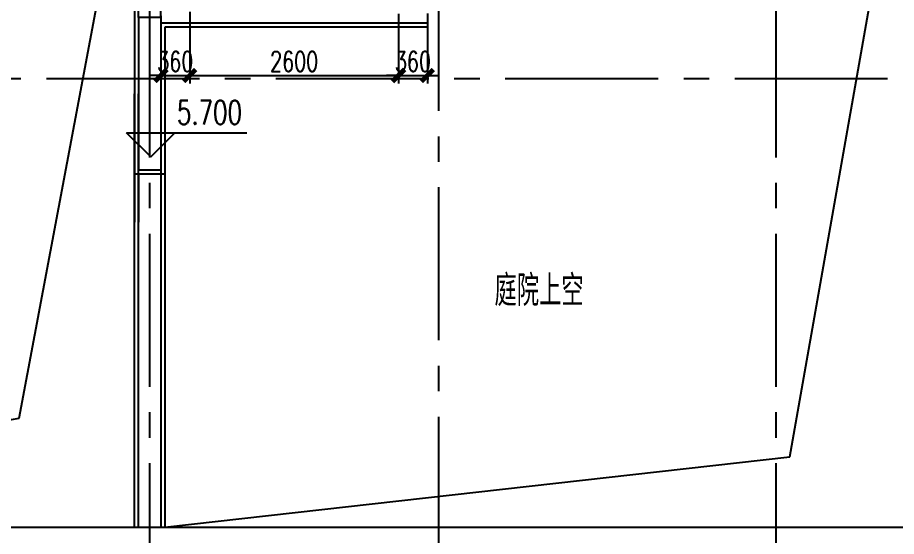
# Model space of a CAD drawing. Extents: x 296441 to 853063, y 459050 to 1117990.
# Drawn here: x 637653 to 648600, y 561324 to 567787 of the extents above; entities that cross this region are included whole.
import ezdxf

# ---------------------------------------------------------------- set-up
doc = ezdxf.new("R2010")
doc.units = 0
doc.header["$LTSCALE"] = 1000
doc.linetypes.add('14-GRID$0$CENTER2', pattern=[28.575, 19.05, -3.175, 3.175, -3.175])
for name, color, linetype in [('14-GRID$0$G-GRID', 9, '14-GRID$0$CENTER2'), ('20-PLAN-FL03-P$0$A-HOLE', 211, 'Continuous'), ('A-ROOF', 2, 'Continuous'), ('D-PLAN-ROOF$0$A-ROOF', 2, 'Continuous'), ('D-TEXT-FL01-mi$0$A-ROOM-IDEN', 4, 'Continuous'), ('DIM_ELEV', 3, 'Continuous'), ('E1-FL03$0$A-OVLK', 140, 'Continuous'), ('E1-FL03$0$A-WALL-FNSH', 6, 'Continuous'), ('E1-RF$0$A-OVLK', 140, 'Continuous'), ('E_OTHER', 7, 'Continuous'), ('PUB_TEXT', 7, 'Continuous'), ('ZT1_Dim---标注---PM、LM、DY、JD', 252, 'Continuous')]:
    doc.layers.add(name, color=color, linetype=linetype)
doc.styles.add('_TCH_DIM', font='SIMPLEX', dxfattribs={"bigfont": 'GBCBIG'})
doc.styles.get("Standard").update_dxf_attribs({"font": 'gbenor.shx', "bigfont": 'gbcbig.shx'})
doc.styles.add('ZT-DIMSTYLE', font='ROMANS.shx', dxfattribs={"width": 0.7, "bigfont": 'CHINESE.shx'})
doc.dimstyles.new('ZT-DIM100', dxfattribs={"dimscale": 100, "dimtxt": 2.5, "dimasz": 1.5, "dimexe": 1, "dimexo": 1, "dimgap": 0.5, "dimtad": 1, "dimdec": 0, "dimdsep": 46, "dimtxsty": 'ZT-DIMSTYLE', "dimblk": 'ARCHTICK', "dimcen": 2.5, "dimclrd": 175, "dimclre": 175, "dimclrt": 7, "dimazin": 2, "dimtfac": 1, "dimtix": 1, "dimtmove": 2, "dimatfit": 3, "dimfxl": 0, "dimarcsym": 0})

# ---------------------------------------------------------------- blocks, each defined once
blk = doc.blocks.new('HHHH23')
at = {"layer": 'E1-FL03$0$A-OVLK'}
for p, q in [((923034, 410653), (923034, 408503)), ((926684, 410503), (926684, 410334)), ((923084, 410453), (923084, 408553)), ((923364, 410453), (923364, 408553)), ((926684, 410385), (923364, 410385)), ((923414, 410334), (923414, 408503)), ((926684, 410334), (923414, 410334)), ((923364, 408553), (923084, 408553)), ((923414, 408503), (923034, 408503))]:
    blk.add_line(p, q, dxfattribs=at)
at = {"layer": 'E1-FL03$0$A-WALL-FNSH'}
for p, q in [((923084, 410453), (923084, 410673)), ((923364, 410453), (923364, 410673)), ((923364, 410453), (923084, 410453))]:
    blk.add_line(p, q, dxfattribs=at)
blk = doc.blocks.new('TTTTT')
at = {"layer": 'D-PLAN-ROOF$0$A-ROOF', "color": 8}
for p, q in [((1591834, 576652), (1591834, 575412)), ((1591884, 576652), (1591884, 575462)), ((1592164, 576652), (1592164, 575462)), ((1592214, 576652), (1592214, 575412)), ((1591834, 571012), (1591834, 576412)), ((1591884, 571012), (1591884, 576412)), ((1592164, 576412), (1592164, 571012)), ((1592214, 576412), (1592214, 571012)), ((1592214, 575412), (1591834, 575412)), ((1592164, 575462), (1591884, 575462)), ((1550573, 571012), (1622435, 571012))]:
    blk.add_line(p, q, dxfattribs=at)
at = {"layer": 'E1-RF$0$A-OVLK'}
for p, q in [((1591834, 575412), (1591834, 574812)), ((1591884, 575412), (1591884, 574812)), ((1592164, 575412), (1592164, 574812)), ((1592214, 575412), (1592214, 574812))]:
    blk.add_line(p, q, dxfattribs=at)
blk = doc.blocks.new('_ArchTick')
at = {"color": 0, "linetype": 'ByBlock', "const_width": 0.4}
blk.add_lwpolyline([(-0.5, -0.5), (0.5, 0.5)], dxfattribs=at)
blk = doc.blocks.new('*D1292')
at = {"layer": 'Defpoints', "color": 0, "ltscale": 1000, "transparency": 16777216}
for p in [(642398, 567932), (642758, 567932), (642758, 567066)]:
    blk.add_point(p, dxfattribs=at)
at = {"layer": 'ZT1_Dim---标注---PM、LM、DY、JD', "color": 175, "linetype": 'ByBlock', "lineweight": -2, "ltscale": 1000, "transparency": 16777216}
for p, q in [((642398, 567832), (642398, 566966)), ((642758, 567832), (642758, 566966)), ((642398, 567066), (642248, 567066)), ((642398, 567066), (642758, 567066)), ((642758, 567066), (642908, 567066))]:
    blk.add_line(p, q, dxfattribs=at)
at = {"layer": 'ZT1_Dim---标注---PM、LM、DY、JD', "color": 175, "lineweight": -2, "ltscale": 1000, "transparency": 16777216, "xscale": 150, "yscale": 150, "zscale": 150}
blk.add_blockref('_ArchTick', (642398, 567066), dxfattribs=at)
at = {"layer": 'ZT1_Dim---标注---PM、LM、DY、JD', "color": 175, "lineweight": -2, "ltscale": 1000, "transparency": 16777216, "xscale": 150, "yscale": 150, "zscale": 150, "rotation": 180}
blk.add_blockref('_ArchTick', (642758, 567066), dxfattribs=at)
at = {"layer": 'ZT1_Dim---标注---PM、LM、DY、JD', "color": 7, "ltscale": 1000, "transparency": 16777216, "insert": (642578, 567241), "char_height": 250, "attachment_point": 5, "style": 'ZT-DIMSTYLE'}
blk.add_mtext('360', dxfattribs=at)
blk = doc.blocks.new('*D1293')
at = {"layer": 'Defpoints', "color": 0, "ltscale": 1000, "transparency": 16777216}
for p in [(639798, 567957, 0), (642398, 567932), (642398, 567066)]:
    blk.add_point(p, dxfattribs=at)
at = {"layer": 'ZT1_Dim---标注---PM、LM、DY、JD', "color": 175, "linetype": 'ByBlock', "lineweight": -2, "ltscale": 1000, "transparency": 16777216}
for p, q in [((639798, 567857), (639798, 566966)), ((642398, 567832), (642398, 566966)), ((639798, 567066), (642398, 567066))]:
    blk.add_line(p, q, dxfattribs=at)
at = {"layer": 'ZT1_Dim---标注---PM、LM、DY、JD', "color": 175, "lineweight": -2, "ltscale": 1000, "transparency": 16777216, "xscale": 150, "yscale": 150, "zscale": 150, "rotation": 180}
blk.add_blockref('_ArchTick', (639798, 567066), dxfattribs=at)
at = {"layer": 'ZT1_Dim---标注---PM、LM、DY、JD', "color": 175, "lineweight": -2, "ltscale": 1000, "transparency": 16777216, "xscale": 150, "yscale": 150, "zscale": 150}
blk.add_blockref('_ArchTick', (642398, 567066), dxfattribs=at)
at = {"layer": 'ZT1_Dim---标注---PM、LM、DY、JD', "color": 7, "ltscale": 1000, "transparency": 16777216, "insert": (641098, 567241), "char_height": 250, "attachment_point": 5, "style": 'ZT-DIMSTYLE'}
blk.add_mtext('2600', dxfattribs=at)
blk = doc.blocks.new('*D1294')
at = {"layer": 'Defpoints', "color": 0, "ltscale": 1000, "transparency": 16777216}
for p in [(639798, 567957, 0), (639438, 567907, 0), (639798, 567066)]:
    blk.add_point(p, dxfattribs=at)
at = {"layer": 'ZT1_Dim---标注---PM、LM、DY、JD', "color": 175, "linetype": 'ByBlock', "lineweight": -2, "ltscale": 1000, "transparency": 16777216}
for p, q in [((639438, 567807), (639438, 566966)), ((639798, 567857), (639798, 566966)), ((639438, 567066), (639288, 567066)), ((639438, 567066), (639798, 567066)), ((639798, 567066), (639948, 567066))]:
    blk.add_line(p, q, dxfattribs=at)
at = {"layer": 'ZT1_Dim---标注---PM、LM、DY、JD', "color": 175, "lineweight": -2, "ltscale": 1000, "transparency": 16777216, "xscale": 150, "yscale": 150, "zscale": 150}
blk.add_blockref('_ArchTick', (639438, 567066), dxfattribs=at)
at = {"layer": 'ZT1_Dim---标注---PM、LM、DY、JD', "color": 175, "lineweight": -2, "ltscale": 1000, "transparency": 16777216, "xscale": 150, "yscale": 150, "zscale": 150, "rotation": 180}
blk.add_blockref('_ArchTick', (639798, 567066), dxfattribs=at)
at = {"layer": 'ZT1_Dim---标注---PM、LM、DY、JD', "color": 7, "ltscale": 1000, "transparency": 16777216, "insert": (639618, 567241), "char_height": 250, "attachment_point": 5, "style": 'ZT-DIMSTYLE'}
blk.add_mtext('360', dxfattribs=at)

msp = doc.modelspace()

# ---------------------------------------------------------------- linework, layer by layer
at = {"layer": '14-GRID$0$G-GRID', "color": 8, "ltscale": 0.1}
for p, q in [((639298.5, 590811), (639298.5, 558052.5)), ((642898.5, 558052.5), (642898.5, 590811)), ((647098.5, 590811), (647098.5, 558052.5)), ((595151, 567027.2), (674432.5, 567027.2))]:
    msp.add_line(p, q, dxfattribs=at)
at = {"layer": '20-PLAN-FL03-P$0$A-HOLE'}
for p, q in [((637675.3, 562797.7), (639158.5, 570722.2)), ((647270.9, 562316.1), (648758.5, 570722.2)), ((629888.5, 561437.2), (637675.3, 562797.7)), ((639488.5, 561437.2), (647270.9, 562316.1))]:
    msp.add_line(p, q, dxfattribs=at)
at = {"layer": 'DIM_ELEV'}
for p, q in [((639311.7, 566052.1), (639011.7, 566352.1)), ((639011.7, 566352.1), (640508.7, 566352.1)), ((639311.7, 566052.1), (639611.7, 566352.1))]:
    msp.add_line(p, q, dxfattribs=at)

# ---------------------------------------------------------------- block references
at = {"layer": 'A-ROOF'}
msp.add_blockref('TTTTT', (-952725.6, -9574.8), dxfattribs=at)
at = {"layer": 'E_OTHER'}
msp.add_blockref('HHHH23', (-283925.7, 157334.5), dxfattribs=at)

# ---------------------------------------------------------------- texts
at = {"layer": 'D-TEXT-FL01-mi$0$A-ROOM-IDEN'}
msp.add_text('庭院上空', height=385.82, dxfattribs=at).set_placement((643593.1, 564193.9))
at = {"layer": 'PUB_TEXT', "style": '_TCH_DIM', "width": 0.705882}
msp.add_text('5.700', height=297.5, dxfattribs=at).set_placement((639638.7, 566457.1))

# ---------------------------------------------------------------- dimensions: what is measured, and where the dimension line sits
at = {"layer": 'ZT1_Dim---标注---PM、LM、DY、JD', "ltscale": 1000}
for base, p1, p2, picture, middle in [((639798.5, 567066.3, 0), (639438.5, 567907.2, 0), (639798.5, 567957.2, 0), '*D1294', (639618.5, 567241.3, 0)), ((642398.5, 567066.3, 0), (639798.5, 567957.2, 0), (642398.5, 567932.2, 0), '*D1293', (641098.5, 567241.3, 0)), ((642758.5, 567066.3, 0), (642398.5, 567932.2, 0), (642758.5, 567932.2, 0), '*D1292', (642578.5, 567241.3, 0))]:
    dim = msp.add_linear_dim(base=base, p1=p1, p2=p2, dimstyle='ZT-DIM100', dxfattribs=at)
    dim.commit()
    dim.dimension.update_dxf_attribs({"geometry": picture, "text_midpoint": middle})

doc.saveas('drawing.dxf')
